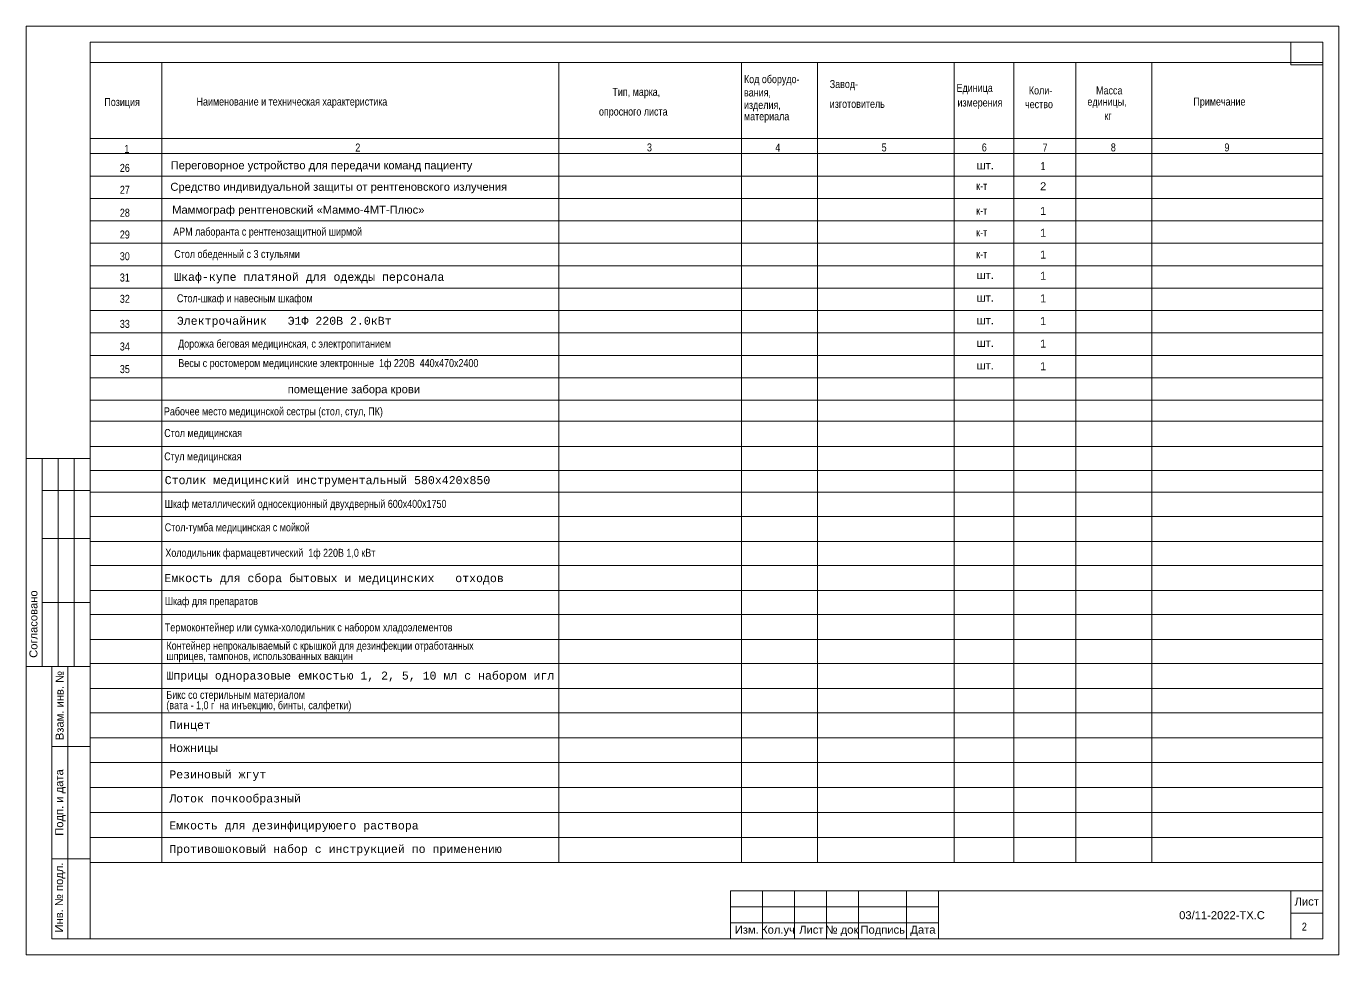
# Model space of a CAD drawing. Header units: metres. Extents: x 14591 to 15202, y 5442 to 5571.
# Drawn here: x 15160.56 to 15201.56, y 5442.82 to 5471.82 of the extents above; entities that cross this region are included whole.
import ezdxf
from ezdxf.enums import TextEntityAlignment as Align

# ---------------------------------------------------------------- set-up
doc = ezdxf.new("R2010")
doc.units = ezdxf.units.M
doc.header["$MEASUREMENT"] = 0
doc.linetypes.add('DGN Style 4', pattern=[5.601258, 2.79888, -1.39944, 0.003499, -1.39944])
for name, color, linetype, lineweight in [('1', 7, 'Continuous', 0), ('Level 50', 7, 'Continuous', 0), ('Level 63', 7, 'Continuous', 0), ('Стены', 7, 'Continuous', 13)]:
    doc.layers.add(name, color=color, linetype=linetype, lineweight=lineweight)
doc.styles.add('MONOTXT', font='monotxt.shx', dxfattribs={"width": 0.8, "height": 0.5})
doc.styles.add('Style-Arial', font='arial.ttf')

# ---------------------------------------------------------------- blocks, each defined once
blk = doc.blocks.new('*U378')
at = {"layer": 'Level 50', "color": 7, "linetype": 'Continuous', "lineweight": 0}
for p, q in [((-20.487, -14.5), (-20.487, 14.5)), ((-20.487, 14.5), (20.513, 14.5)), ((20.513, 14.5), (20.513, -14.5)), ((20.513, -14.5), (-20.487, -14.5))]:
    blk.add_line(p, q, dxfattribs=at)
at = {"layer": 'Level 50', "color": 7, "linetype": 'Continuous', "lineweight": 13}
for p, q in [((-18.487, 14), (-18.487, -14)), ((-18.487, 14), (20.013, 14)), ((19.013, 14), (19.013, 13.3)), ((20.013, 14), (20.013, -14)), ((19.013, 13.3), (20.013, 13.3)), ((1.513, -12.5), (1.513, -14)), ((2.513, -12.5), (2.513, -14)), ((3.513, -12.5), (3.513, -14)), ((4.513, -12.5), (4.513, -14)), ((5.513, -12.5), (5.513, -14)), ((7.013, -12.5), (7.013, -14)), ((8.013, -12.5), (8.013, -14)), ((19.013, -14), (19.013, -12.5)), ((-18.926, -14), (20.013, -14))]:
    blk.add_line(p, q, dxfattribs=at)
at = {"layer": 'Level 63', "color": 7, "linetype": 'Continuous', "lineweight": 13}
for p, q in [((-20.487, 1), (-18.487, 1)), ((-20.487, 1), (-20.487, -5.5)), ((-19.987, 1), (-19.987, -5.5)), ((-19.487, 1), (-19.487, -5.5)), ((-18.987, 1), (-18.987, -5.5)), ((-19.987, 0), (-18.487, 0)), ((-19.987, -1.5), (-18.487, -1.5)), ((-19.987, -3.5), (-18.487, -3.5)), ((-20.487, -5.5), (-18.487, -5.5)), ((-19.687, -5.5), (-18.487, -5.5)), ((-19.187, -14), (-19.187, -5.5)), ((-19.687, -8), (-18.487, -8)), ((-19.687, -11.5), (-18.487, -11.5)), ((1.513, -12.5), (20.013, -12.5)), ((1.513, -13), (8.013, -13)), ((1.513, -13.5), (8.013, -13.5)), ((19.013, -13.2), (20.013, -13.2)), ((1.513, -14), (20.013, -14))]:
    blk.add_line(p, q, dxfattribs=at)
at = {"layer": 'Level 63', "color": 7, "linetype": 'Continuous', "lineweight": 13, "flags": 128}
blk.add_lwpolyline([(-18.487, -14), (-19.687, -14), (-19.687, -5.5)], dxfattribs=at)
at = {"layer": 'Level 63', "color": 7, "linetype": 'Continuous', "lineweight": 0, "style": 'Style-Arial'}
for s, p in [('Согласовано', (-20.263, -4.173)), ('Взам. инв. №', (-19.445, -6.716)), ('Подп. и дата', (-19.457, -9.745)), ('Инв. № подл.', (-19.462, -12.713))]:
    blk.add_text(s, height=0.25002, rotation=90, dxfattribs=at).set_placement(p, align=Align.MIDDLE_CENTER)
for s, p in [('Лист', (19.514, -12.837)), ('Изм.', (2.02, -13.716)), ('Кол.уч', (2.997, -13.716)), ('Лист', (4.036, -13.716)), ('№ док', (4.994, -13.716)), ('Подпись', (6.268, -13.716)), ('Дата', (7.524, -13.716))]:
    blk.add_text(s, height=0.25, dxfattribs=at).set_placement(p, align=Align.MIDDLE_CENTER)

msp = doc.modelspace()

# ---------------------------------------------------------------- linework, layer by layer
at = {"layer": '1', "color": 7, "ltscale": 1e-06}
for p, q in [((15162.94912884, 5470.68883108), (15164.84912884, 5470.68883108)), ((15164.79912884, 5470.68883108), (15164.79912884, 5445.7010872)), ((15177.19912884, 5470.68883108), (15177.19912884, 5445.7010872)), ((15185.17912884, 5470.68883108), (15181.37912884, 5470.68883108)), ((15182.89912884, 5470.68883108), (15182.89912884, 5445.7010872)), ((15185.27412884, 5470.68883108), (15185.27412884, 5445.7010872)), ((15191.16412884, 5470.68883108), (15188.02912884, 5470.68883108)), ((15189.54912884, 5470.68883108), (15189.54912884, 5445.7010872)), ((15191.41063456, 5445.7010872), (15191.41063456, 5470.68883108)), ((15193.34912884, 5470.68883108), (15193.34912884, 5445.7010872)), ((15196.29412884, 5470.68883108), (15194.01412884, 5470.68883108)), ((15195.72412884, 5445.7010872), (15195.72412884, 5470.68883108)), ((15201.05912884, 5468.3138915), (15162.55912884, 5468.3138915)), ((15162.55912884, 5467.83883108), (15201.05912884, 5467.83883108))]:
    msp.add_line(p, q, dxfattribs=at)
at = {"layer": '1', "color": 7, "linetype": 'Continuous', "lineweight": 0}
for p, q in [((15162.55912884, 5467.13883108), (15201.05912884, 5467.13883108)), ((15162.55912884, 5466.43883108), (15201.05912884, 5466.43883108)), ((15162.55912884, 5465.73883108), (15201.05912884, 5465.73883108)), ((15162.55912884, 5465.73883108), (15201.05912884, 5465.73883108)), ((15162.55912884, 5465.03883108), (15201.05912884, 5465.03883108)), ((15162.55912884, 5464.33883108), (15201.05912884, 5464.33883108)), ((15162.55912884, 5464.33883108), (15201.05912884, 5464.33883108)), ((15162.55912884, 5463.63883108), (15201.05912884, 5463.63883108)), ((15162.55912884, 5462.93883108), (15201.05912884, 5462.93883108)), ((15162.55912884, 5462.93883108), (15201.05912884, 5462.93883108)), ((15162.55912884, 5462.23883108), (15201.05912884, 5462.23883108)), ((15162.55912884, 5461.53883108), (15201.05912884, 5461.53883108)), ((15162.55912884, 5460.83883108), (15201.05912884, 5460.83883108)), ((15162.55912884, 5460.13883108), (15201.05912884, 5460.13883108)), ((15162.55912884, 5459.48883108), (15201.05912884, 5459.48883108)), ((15162.55912884, 5458.68883108), (15201.05912884, 5458.68883108)), ((15162.55912884, 5457.94527626), (15201.05912884, 5457.94527626)), ((15162.55912884, 5457.26258561), (15201.05912884, 5457.26258561)), ((15162.55912884, 5456.50892429), (15201.05912884, 5456.50892429)), ((15162.55912884, 5455.72960511), (15201.05912884, 5455.72960511)), ((15162.55912884, 5454.97594379), (15201.05912884, 5454.97594379)), ((15162.55912884, 5454.19662461), (15201.05912884, 5454.19662461)), ((15162.55912884, 5453.44296329), (15201.05912884, 5453.44296329)), ((15162.55912884, 5452.66364411), (15201.05912884, 5452.66364411)), ((15162.55912884, 5451.90998278), (15201.05912884, 5451.90998278)), ((15162.55912884, 5451.1306636), (15201.05912884, 5451.1306636)), ((15162.55912884, 5450.37700228), (15201.05912884, 5450.37700228)), ((15162.55912884, 5449.5976831), (15201.05912884, 5449.5976831)), ((15162.55912884, 5448.81836392), (15201.05912884, 5448.81836392)), ((15162.55912884, 5448.03904474), (15201.05912884, 5448.03904474)), ((15162.55912884, 5447.25972556), (15201.05912884, 5447.25972556)), ((15162.55912884, 5446.48040638), (15201.05912884, 5446.48040638)), ((15162.55912884, 5445.7010872), (15201.05912884, 5445.7010872))]:
    msp.add_line(p, q, dxfattribs=at)
at = {"layer": '1', "color": 7, "linetype": 'Continuous', "lineweight": 0, "flags": 128}
for points in [[(15163.05912884, 5470.68883108), (15162.55912884, 5470.68883108)], [(15162.94912884, 5470.68883108), (15199.05912884, 5470.68883108)], [(15199.01912884, 5470.68883108), (15201.05912884, 5470.68883108)]]:
    msp.add_lwpolyline(points, dxfattribs=at)
at = {"layer": '1', "color": 7, "ltscale": 1e-06, "flags": 128}
msp.add_lwpolyline([(15201.05912884, 5467.83883108), (15162.55912884, 5467.83883108)], dxfattribs=at)

# ---------------------------------------------------------------- block references
at = {"layer": 'Level 63', "color": 7, "linetype": 'Continuous', "lineweight": 13}
msp.add_blockref('*U378', (15181.04635, 5457.31835), dxfattribs=at)

# ---------------------------------------------------------------- texts
at = {"color": 7, "linetype": 'Continuous', "lineweight": 13, "style": 'Style-Arial'}
for s, p in [('Переговорное устройство для передачи команд пациенту', (15165.06996308, 5467.60252451)), ('шт.', (15190.24818427, 5467.60210663)), ('Средство индивидуальной защиты от рентгеновского излучения ', (15165.06113221, 5466.92879396)), ('шт.', (15190.24818427, 5464.17307498)), ('шт.', (15190.24818427, 5463.46696807)), ('шт.', (15190.24818427, 5462.76086117)), ('шт.', (15190.24818427, 5462.05475426)), ('шт.', (15190.24818427, 5461.34864736))]:
    msp.add_text(s, height=0.25, dxfattribs=at).set_placement(p, align=Align.TOP_LEFT)
at = {"color": 7, "linetype": 'Continuous', "lineweight": 0, "style": 'Style-Arial'}
msp.add_text('03/11-2022-ТХ.С', height=0.25, dxfattribs=at).set_placement((15196.57366904, 5444.17831786), align=Align.TOP_LEFT)
at = {"color": 7, "linetype": 'Continuous', "lineweight": 13, "insert": (15165.1505043, 5465.20328924), "char_height": 0.25, "attachment_point": 7, "line_spacing_factor": 0.72, "style": 'MONOTXT'}
msp.add_mtext('\\fArial|b0|i0|c204204|p39;АРМ лаборанта с рентгенозащитной ширмой', dxfattribs=at)
at = {"layer": '1', "color": 7, "linetype": 'Continuous', "lineweight": 0, "style": 'Style-Arial'}
for s, p in [('2', (15192.32466407, 5466.81974846)), ('1', (15192.32466407, 5466.04744403)), ('1', (15192.32466407, 5465.36781614)), ('1', (15192.32466407, 5464.68818824)), ('1', (15192.32466407, 5464.02352557)), ('1', (15192.32466407, 5463.31741867)), ('1', (15192.32466407, 5462.61131176)), ('1', (15192.32466407, 5461.90520486)), ('1', (15192.32466407, 5461.19909795))]:
    msp.add_text(s, height=0.25, dxfattribs=at).set_placement(p, align=Align.MIDDLE_CENTER)
at = {"layer": '1', "color": 7, "char_height": 0.25, "attachment_point": 7, "line_spacing_factor": 0.6, "style": 'MONOTXT'}
for s, insert in [('\\fArial|b0|i0|c204204|p39;Код оборудо-', (15182.97912884, 5469.96549774)), ('\\fArial|b0|i0|c204204|p39;Тип, марка,', (15178.86912884, 5469.56800351)), ('\\fArial|b0|i0|c204204|p39;вания,', (15182.97912884, 5469.57883108)), ('\\fArial|b0|i0|c204204|p39;Завод-', (15185.65912884, 5469.81549774)), ('\\fArial|b0|i0|c204204|p39;Единица', (15189.61912884, 5469.69549774)), ('\\fArial|b0|i0|c204204|p39;Коли-', (15191.87912884, 5469.68549774)), ('\\fArial|b0|i0|c204204|p39;Масса', (15193.97912884, 5469.68549774)), ('\\fArial|b0|i0|c204204|p39;Позиция', (15162.99912884, 5469.25549774)), ('\\fArial|b0|i0|c204204|p39;Наименование и техническая характеристика', (15165.87912884, 5469.26549774)), ('\\fArial|b0|i0|c204204|p39;изделия,', (15182.97912884, 5469.16216441)), ('\\fArial|b0|i0|c204204|p39;изготовитель', (15185.65912884, 5469.26549774)), ('\\fArial|b0|i0|c204204|p39;измерения', (15189.64912884, 5469.23549774)), ('\\fArial|b0|i0|c204204|p39;чество', (15191.75912884, 5469.25549774)), ('\\fArial|b0|i0|c204204|p39;единицы,', (15193.70912884, 5469.26549774)), ('\\fArial|b0|i0|c204204|p39;Примечание', (15197.01912884, 5469.26549774)), ('\\fArial|b0|i0|c204204|p39;опросного листа', (15178.44912884, 5468.95355347)), ('\\fArial|b0|i0|c204204|p39;материала', (15182.97912884, 5468.80549774)), ('\\fArial|b0|i0|c204204|p39;кг', (15194.23912884, 5468.89549774)), ('\\fArial|b0|i0|c204204|p39;1', (15163.62652232, 5467.8631769)), ('\\fArial|b0|i0|c204204|p39;2', (15170.83912884, 5467.90549774)), ('\\fArial|b0|i0|c204204|p39;3', (15179.94912884, 5467.90549774)), ('\\fArial|b0|i0|c204204|p39;4', (15183.95912884, 5467.90549774)), ('\\fArial|b0|i0|c204204|p39;5', (15187.27912884, 5467.90549774)), ('\\fArial|b0|i0|c204204|p39;6', (15190.40912884, 5467.90549774)), ('\\fArial|b0|i0|c204204|p39;7', (15192.30912884, 5467.90549774)), ('\\fArial|b0|i0|c204204|p39;8', (15194.43912884, 5467.90549774)), ('\\fArial|b0|i0|c204204|p39;9', (15197.98912884, 5467.90549774)), ('\\fArial|b0|i0|c204204|p39;26', (15163.48301365, 5467.26574338)), ('\\fArial|b0|i0|c204204|p39;27', (15163.48301365, 5466.58611549)), ('\\fArial|b0|i0|c204204|p39;к-т', (15190.23378557, 5466.7061534)), ('\\fArial|b0|i0|c204204|p39;28', (15163.48301365, 5465.86557476)), ('\\fArial|b0|i0|c204204|p39;к-т', (15190.23378557, 5465.93384897)), ('\\fArial|b0|i0|c204204|p39;29', (15163.48301365, 5465.18594686)), ('\\fArial|b0|i0|c204204|p39;к-т', (15190.23378557, 5465.25422108)), ('\\fArial|b0|i0|c204204|p39;30', (15163.48301365, 5464.50631897)), ('\\fArial|b0|i0|c204204|p39;к-т', (15190.23378557, 5464.57459318)), ('\\fArial|b0|i0|c204204|p39;31', (15163.48301365, 5463.8416563)), ('\\fArial|b0|i0|c204204|p39;32', (15163.48301365, 5463.17699363)), ('\\fArial|b0|i0|c204204|p39;33', (15163.48301365, 5462.39413714)), ('\\fArial|b0|i0|c204204|p39;34', (15163.48301365, 5461.68803024)), ('\\fArial|b0|i0|c204204|p39;35', (15163.48301365, 5460.98192334))]:
    msp.add_mtext(s, dxfattribs=dict(at, insert=insert))
at = {"layer": '1', "color": 18, "linetype": 'Continuous', "lineweight": 0, "true_color": 0x000000, "insert": (15192.24297792, 5467.5749073), "char_height": 0.25, "attachment_point": 1, "line_spacing_factor": 0.72, "style": 'MONOTXT'}
msp.add_mtext('\\fArial|b0|i0|c204204|p39;1', dxfattribs=at)
at = {"layer": 'Level 63', "color": 7, "linetype": 'Continuous', "lineweight": 0, "style": 'MONOTXT'}
for s, p in [('Шкаф-купе платяной для одежды персонала', (15165.18051206, 5463.86616854)), ('Электрочайник   Э1Ф 220В 2.0кВт', (15165.26375535, 5462.49342223)), ('Столик медицинский инструментальный 580х420х850 ', (15164.88474978, 5457.51668931)), ('Емкость для сбора бытовых и медицинских   отходов                                      ', (15164.87343576, 5454.45604069)), ('Шприцы одноразовые емкостью 1, 2, 5, 10 мл с набором игл', (15164.93571256, 5451.41260961)), ('Пинцет', (15165.02735629, 5449.87115302)), ('Ножницы', (15165.02735629, 5449.14991525)), ('Резиновый жгут', (15165.02788804, 5448.32597189)), ('Лоток почкообразный', (15165.02788804, 5447.5757333)), ('Емкость для дезинфицируюего раствора', (15165.02788804, 5446.73178385)), ('Противошоковый набор с инструкцией по применению', (15165.02788804, 5445.99685344))]:
    msp.add_text(s, height=0.25, dxfattribs=at).set_placement(p)
at = {"layer": 'Level 63', "color": 7, "linetype": 'DGN Style 4', "lineweight": 13, "style": 'Style-Arial'}
msp.add_text('помещение забора крови', height=0.25, dxfattribs=at).set_placement((15168.72716186, 5460.60665639), align=Align.TOP_LEFT)
at = {"layer": 'Level 63', "color": 7, "linetype": 'Continuous', "lineweight": 0, "char_height": 0.25, "attachment_point": 7, "style": 'MONOTXT'}
for s, insert, line_spacing_factor in [('\\fArial|b0|i0|c204204|p39;Стол обеденный с 3 стульями ', (15165.18271655, 5464.50425029), 0.6), ('\\fArial|b0|i0|c204204|p39;Стол-шкаф и навесным шкафом ', (15165.26596305, 5463.12127618), 0.6), ('\\fArial|b0|i0|c204204|p39;Дорожка беговая медицинская, с электропитанием', (15165.30411028, 5461.70360242), 0.6), ('\\fArial|b0|i0|c204204|p39;Рабочее место медицинской сестры (стол, стул, ПК)', (15164.85994928, 5459.58918862), 0.6), ('\\fArial|b0|i0|c204204|p39;Стол медицинская', (15164.86931836, 5458.91618047), 0.6), ('\\fArial|b0|i0|c204204|p39;Стул медицинская', (15164.86931836, 5458.18359456), 0.6), ('\\P\\fArial|b0|i0|c204204|p39;Шкаф металлический односекционный двухдверный 600х400х1750 ', (15164.88474978, 5456.70077006), 0.776524), ('\\fArial|b0|i0|c204204|p39;Стол-тумба медицинская с мойкой ', (15164.88474978, 5455.96818415), 0.6), ('\\fArial|b0|i0|c204204|p39;Холодильник фармацевтический  1ф 220В 1,0 кВт', (15164.90459017, 5455.17160729), 0.6), ('\\fArial|b0|i0|c204204|p39;Шкаф для препаратов', (15164.88886718, 5453.66218729), 0.6), ('\\fArial|b0|i0|c204204|p39;Термоконтейнер или сумка-холодильник с набором хладоэлементов                 ', (15164.88886718, 5452.8435446), 0.6), ('\\fArial|b0|i0|c204204|p39;Контейнер непрокалываемый с крышкой для дезинфекции отработанных \\Pшприцев, тампонов, использованных вакцин', (15164.93957041, 5451.9473842), 0.776524), ('\\fArial|b0|i0|c204204|p39;Бикс со стерильным материалом \\P(вата - 1,0 г  на инъекцию, бинты, салфетки)          ', (15164.93571256, 5450.41196775), 0.776524), ('\\fArial|b0|i0|c204204|p39;2', (15200.40630985, 5443.56981752), 0.6)]:
    msp.add_mtext(s, dxfattribs=dict(at, insert=insert, line_spacing_factor=line_spacing_factor))
at = {"layer": 'Level 63', "color": 7, "linetype": 'Continuous', "lineweight": 0, "insert": (15165.31113709, 5460.68057488), "char_height": 0.25, "attachment_point": 7, "style": 'MONOTXT'}
msp.add_mtext('\\fArial|b0|i0|c204204|p39;Весы с ростомером медицинские электронные  1ф 220В  440х470х2400 \\P  ', dxfattribs=at)
at = {"layer": 'Стены', "linetype": 'Continuous', "lineweight": 0, "insert": (15169.05766361, 5466.0505501), "char_height": 0.25, "attachment_point": 5, "line_spacing_factor": 0.6, "style": 'Style-Arial'}
msp.add_mtext('Маммограф рентгеновский «Маммо-4МТ-Плюс» ', dxfattribs=at)

doc.saveas('drawing.dxf')
